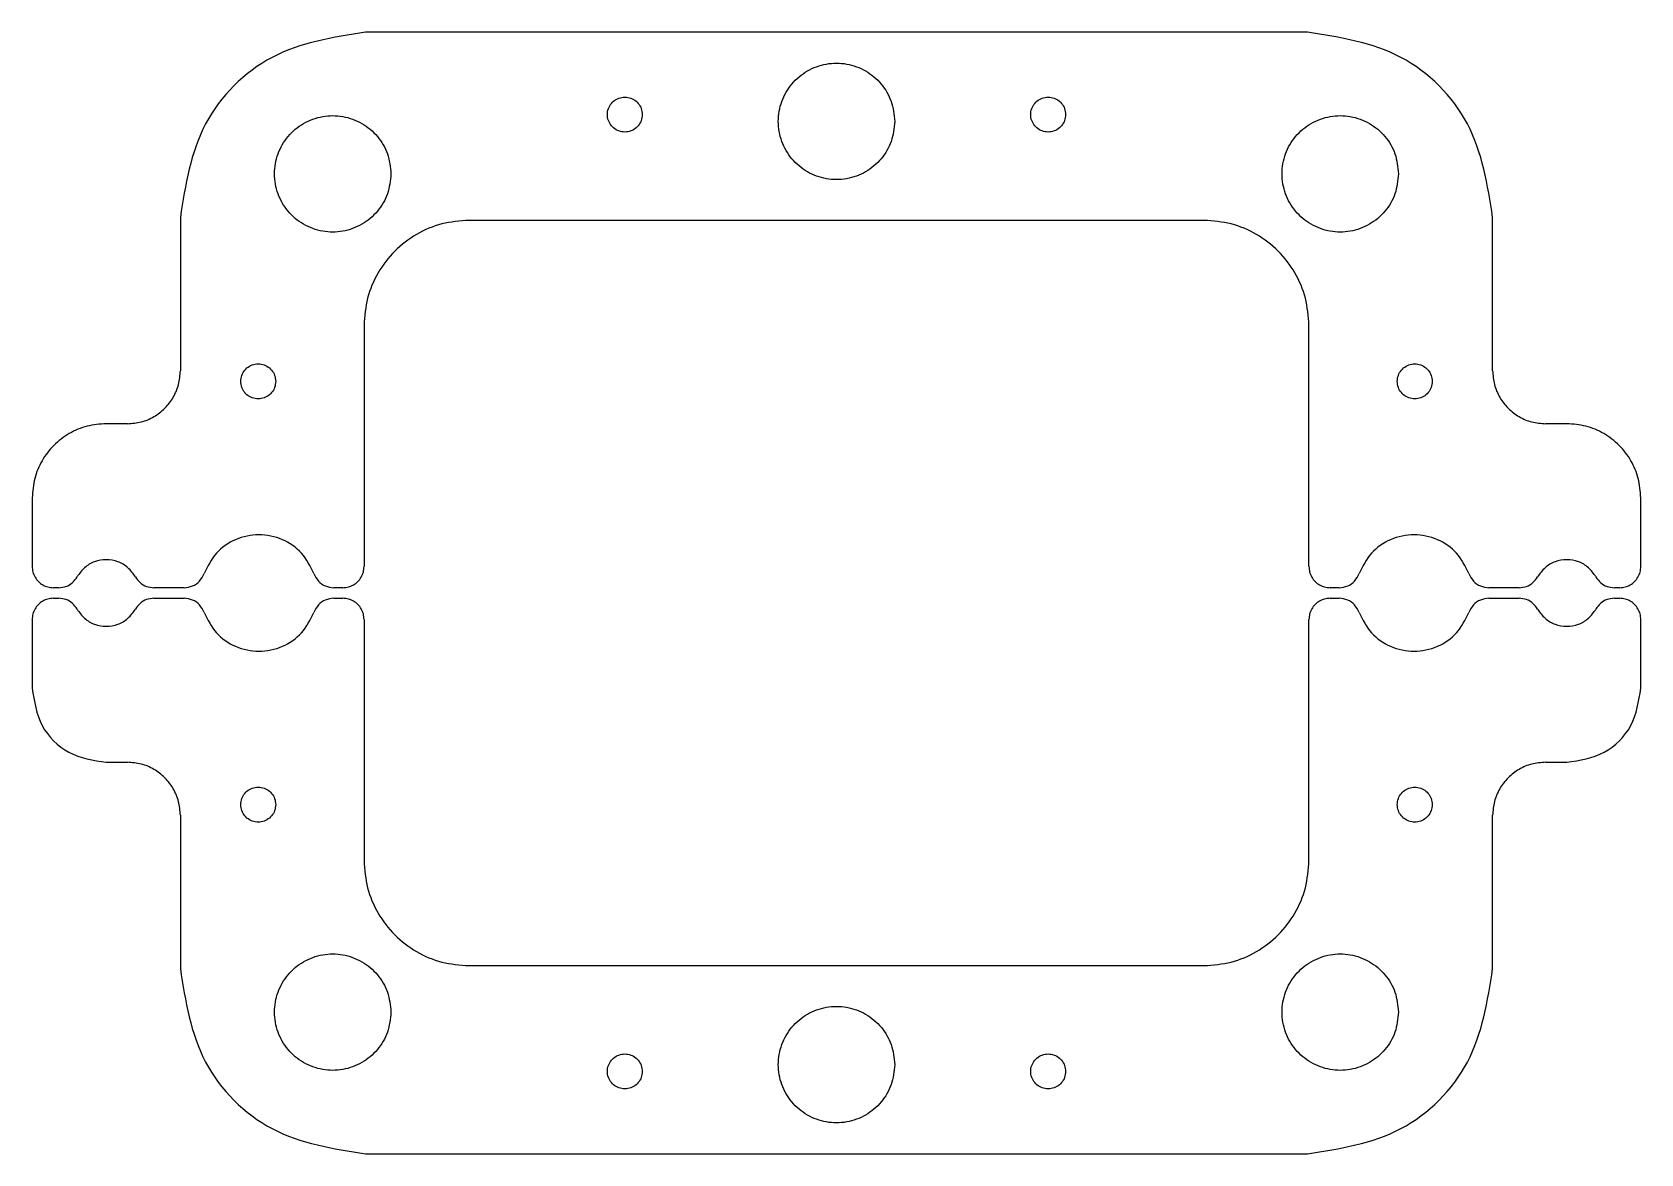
# Model space of a CAD drawing. Extents: x -76 to 76, y -53 to 53.
import ezdxf

# ---------------------------------------------------------------- set-up
doc = ezdxf.new("R2010")
doc.units = 0
doc.layers.get('0').update_dxf_attribs({"linetype": 'CONTINUOUS'})

msp = doc.modelspace()

# ---------------------------------------------------------------- linework, layer by layer
at = {"color": 7}
for p, q in [((44.5, 53), (-44.5, 53)), ((-18.35, 45.215), (-18.35, 45.215)), ((5.5, 44.57), (5.5, 44.57)), ((21.65, 45.215), (21.65, 45.215)), ((-42.1, 39.61), (-42.1, 39.61)), ((53.1, 39.61), (53.1, 39.61)), ((-62, 35.5), (-62, 21)), ((34.72, 35.215), (-34.72, 35.215)), ((62, 21), (62, 35.5)), ((-44.64, 25.295), (-44.64, 2.5)), ((44.64, 2.5), (44.64, 25.295)), ((-52.99, 20), (-52.99, 20)), ((56.29, 20), (56.29, 20)), ((-67, 16), (-69, 16)), ((69, 16), (67, 16)), ((-76, 9), (-76, 2.5)), ((76, 2.5), (76, 9)), ((-73.502499, 0.5), (-74, 0.5)), ((-61.641068, 0.5), (-64.497501, 0.5)), ((-46.64, 0.5), (-47.498932, 0.5)), ((47.498932, 0.5), (46.64, 0.5)), ((64.497501, 0.5), (61.641068, 0.5)), ((74, 0.5), (73.502499, 0.5)), ((-74, -0.5), (-73.502499, -0.5)), ((-64.497501, -0.5), (-61.641068, -0.5)), ((-47.498932, -0.5), (-46.64, -0.5)), ((46.64, -0.5), (47.498932, -0.5)), ((61.641068, -0.5), (64.497501, -0.5)), ((73.502499, -0.5), (74, -0.5)), ((-76, -2.5), (-76, -9)), ((-44.64, -2.5), (-44.64, -25.295)), ((44.64, -25.295), (44.64, -2.5)), ((76, -9), (76, -2.5)), ((-69, -16), (-67, -16)), ((67, -16), (69, -16)), ((-62, -21), (-62, -35.5)), ((-52.99, -20), (-52.99, -20)), ((56.29, -20), (56.29, -20)), ((62, -35.5), (62, -21)), ((-34.72, -35.215), (34.72, -35.215)), ((-42.1, -39.61), (-42.1, -39.61)), ((53.1, -39.61), (53.1, -39.61)), ((-18.35, -45.215), (-18.35, -45.215)), ((5.5, -44.57), (5.5, -44.57)), ((21.65, -45.215), (21.65, -45.215)), ((-44.5, -53), (44.5, -53))]:
    msp.add_line(p, q, dxfattribs=at)
for points, knots in [([(-44.5, 53), (-47.566452, 52.51866), (-53.608406, 51.570255), (-60.570255, 44.608406), (-61.518659, 38.566452), (-62, 35.5)], [0, 0, 0, 0, 9.150035, 18.028682, 27.178717, 27.178717, 27.178717, 27.178717]), ([(62, 35.5), (61.518659, 38.566452), (60.570255, 44.608406), (53.608406, 51.570255), (47.566452, 52.51866), (44.5, 53)], [0, 0, 0, 0, 9.150035, 18.028682, 27.178717, 27.178717, 27.178717, 27.178717]), ([(5.5, 44.57), (5.434286, 45.21303), (5.303799, 46.489889), (4.291432, 48.177277), (2.809156, 49.431805), (0.973636, 50.097165), (-0.974057, 50.097165), (-2.807007, 49.431805), (-4.299547, 48.177277), (-5.273776, 46.489889), (-5.613927, 44.57), (-5.273776, 42.650111), (-4.299547, 40.962723), (-2.807007, 39.708195), (-0.974057, 39.042835), (0.973636, 39.042835), (2.809156, 39.708195), (4.291432, 40.962723), (5.303799, 42.650111), (5.434286, 43.926969), (5.5, 44.57)], [0, 0, 0, 0, 1.919303, 3.811137, 5.73044, 7.649742, 9.541577, 11.460879, 13.380182, 15.272016, 17.191319, 19.110622, 21.002456, 22.921759, 24.841061, 26.732896, 28.652198, 30.571501, 32.463335, 34.382638, 34.382638, 34.382638, 34.382638]), ([(-18.35, 45.215), (-18.369645, 45.407968), (-18.408653, 45.791143), (-18.712309, 46.297581), (-19.157042, 46.674123), (-19.70783, 46.873836), (-20.292296, 46.873836), (-20.842315, 46.674123), (-21.290117, 46.297581), (-21.582371, 45.791143), (-21.684058, 45.215), (-21.582371, 44.638857), (-21.290117, 44.132419), (-20.842315, 43.755876), (-20.292296, 43.556164), (-19.70783, 43.556164), (-19.157042, 43.755876), (-18.712309, 44.132419), (-18.408653, 44.638857), (-18.369645, 45.022031), (-18.35, 45.215)], [0, 0, 0, 0, 0.575942, 1.143638, 1.71958, 2.295522, 2.863218, 3.43916, 4.015102, 4.582798, 5.15874, 5.734682, 6.302378, 6.87832, 7.454262, 8.021958, 8.5979, 9.173842, 9.741538, 10.31748, 10.31748, 10.31748, 10.31748]), ([(21.65, 45.215), (21.630355, 45.407968), (21.591346, 45.791143), (21.287691, 46.297581), (20.842957, 46.674123), (20.29217, 46.873836), (19.707704, 46.873836), (19.157685, 46.674123), (18.709883, 46.297581), (18.417629, 45.791143), (18.315942, 45.215), (18.417629, 44.638857), (18.709883, 44.132419), (19.157685, 43.755876), (19.707704, 43.556164), (20.29217, 43.556164), (20.842957, 43.755876), (21.287691, 44.132419), (21.591346, 44.638857), (21.630355, 45.022031), (21.65, 45.215)], [0, 0, 0, 0, 0.575942, 1.143638, 1.71958, 2.295522, 2.863218, 3.43916, 4.015102, 4.582798, 5.15874, 5.734682, 6.302378, 6.87832, 7.454262, 8.021958, 8.5979, 9.173842, 9.741538, 10.31748, 10.31748, 10.31748, 10.31748]), ([(-42.1, 39.61), (-42.165714, 40.253031), (-42.296201, 41.529889), (-43.308567, 43.217277), (-44.790844, 44.471805), (-46.626364, 45.137165), (-48.574057, 45.137165), (-50.407007, 44.471805), (-51.899547, 43.217277), (-52.873776, 41.529889), (-53.213927, 39.61), (-52.873776, 37.690111), (-51.899547, 36.002723), (-50.407007, 34.748195), (-48.574057, 34.082835), (-46.626364, 34.082835), (-44.790844, 34.748195), (-43.308567, 36.002723), (-42.296201, 37.690111), (-42.165714, 38.96697), (-42.1, 39.61)], [0, 0, 0, 0, 1.919303, 3.811137, 5.73044, 7.649742, 9.541577, 11.460879, 13.380182, 15.272016, 17.191319, 19.110622, 21.002456, 22.921759, 24.841061, 26.732896, 28.652198, 30.571501, 32.463335, 34.382638, 34.382638, 34.382638, 34.382638]), ([(53.1, 39.61), (53.034286, 40.253031), (52.903799, 41.529889), (51.891432, 43.217277), (50.409156, 44.471805), (48.573636, 45.137165), (46.625942, 45.137165), (44.792993, 44.471805), (43.300452, 43.217277), (42.326224, 41.529889), (41.986073, 39.61), (42.326224, 37.690111), (43.300452, 36.002723), (44.792993, 34.748195), (46.625942, 34.082835), (48.573636, 34.082835), (50.409156, 34.748195), (51.891432, 36.002723), (52.903799, 37.690111), (53.034286, 38.96697), (53.1, 39.61)], [0, 0, 0, 0, 1.919303, 3.811137, 5.73044, 7.649742, 9.541577, 11.460879, 13.380182, 15.272016, 17.191319, 19.110622, 21.002456, 22.921759, 24.841061, 26.732896, 28.652198, 30.571501, 32.463335, 34.382638, 34.382638, 34.382638, 34.382638]), ([(-34.72, 35.215), (-35.588131, 35.148871), (-37.31721, 35.01716), (-39.736114, 33.976302), (-41.817739, 32.392739), (-43.401302, 30.311114), (-44.44216, 27.89221), (-44.573871, 26.163131), (-44.64, 25.295)], [0, 0, 0, 0, 2.596807, 5.172124, 7.768931, 10.365738, 12.941055, 15.537862, 15.537862, 15.537862, 15.537862]), ([(44.64, 25.295), (44.573871, 26.163131), (44.44216, 27.89221), (43.401302, 30.311114), (41.817739, 32.392739), (39.736114, 33.976302), (37.31721, 35.01716), (35.588131, 35.148871), (34.72, 35.215)], [0, 0, 0, 0, 2.596807, 5.172124, 7.768931, 10.365738, 12.941055, 15.537862, 15.537862, 15.537862, 15.537862]), ([(-52.99, 20), (-53.009645, 20.192969), (-53.048654, 20.576143), (-53.352309, 21.082581), (-53.797043, 21.459124), (-54.34783, 21.658836), (-54.932296, 21.658836), (-55.482315, 21.459124), (-55.930117, 21.082581), (-56.222371, 20.576143), (-56.324058, 20), (-56.222371, 19.423857), (-55.930117, 18.917419), (-55.482315, 18.540876), (-54.932296, 18.341164), (-54.34783, 18.341164), (-53.797043, 18.540876), (-53.352309, 18.917419), (-53.048654, 19.423857), (-53.009645, 19.807031), (-52.99, 20)], [0, 0, 0, 0, 0.575942, 1.143638, 1.71958, 2.295522, 2.863218, 3.43916, 4.015102, 4.582798, 5.15874, 5.734682, 6.302378, 6.87832, 7.454262, 8.021958, 8.5979, 9.173842, 9.741538, 10.31748, 10.31748, 10.31748, 10.31748]), ([(56.29, 20), (56.270355, 20.192969), (56.231347, 20.576143), (55.927691, 21.082581), (55.482958, 21.459124), (54.93217, 21.658836), (54.347704, 21.658836), (53.797685, 21.459124), (53.349883, 21.082581), (53.057629, 20.576143), (52.955942, 20), (53.057629, 19.423857), (53.349883, 18.917419), (53.797685, 18.540876), (54.347704, 18.341164), (54.93217, 18.341164), (55.482958, 18.540876), (55.927691, 18.917419), (56.231347, 19.423857), (56.270355, 19.807031), (56.29, 20)], [0, 0, 0, 0, 0.575942, 1.143638, 1.71958, 2.295522, 2.863218, 3.43916, 4.015102, 4.582798, 5.15874, 5.734682, 6.302378, 6.87832, 7.454262, 8.021958, 8.5979, 9.173842, 9.741538, 10.31748, 10.31748, 10.31748, 10.31748]), ([(-67, 16), (-66.562434, 16.033331), (-65.690922, 16.099718), (-64.471717, 16.624344), (-63.42251, 17.42251), (-62.624344, 18.471717), (-62.099718, 19.690922), (-62.033331, 20.562434), (-62, 21)], [0, 0, 0, 0, 1.308874, 2.606917, 3.915792, 5.224666, 6.522709, 7.831584, 7.831584, 7.831584, 7.831584]), ([(62, 21), (62.033331, 20.562434), (62.099718, 19.690922), (62.624344, 18.471717), (63.42251, 17.42251), (64.471717, 16.624344), (65.690922, 16.099718), (66.562434, 16.033331), (67, 16)], [0, 0, 0, 0, 1.308874, 2.606917, 3.915792, 5.224666, 6.522709, 7.831584, 7.831584, 7.831584, 7.831584]), ([(-69, 16), (-69.612593, 15.953336), (-70.832709, 15.860395), (-72.539597, 15.125919), (-74.008485, 14.008485), (-75.125919, 12.539597), (-75.860395, 10.832709), (-75.953336, 9.612593), (-76, 9)], [0, 0, 0, 0, 1.832424, 3.649684, 5.482109, 7.314533, 9.131793, 10.964217, 10.964217, 10.964217, 10.964217]), ([(76, 9), (75.953336, 9.612593), (75.860395, 10.832709), (75.125919, 12.539597), (74.008485, 14.008485), (72.539597, 15.125919), (70.832709, 15.860395), (69.612593, 15.953336), (69, 16)], [0, 0, 0, 0, 1.832424, 3.649684, 5.482109, 7.314533, 9.131793, 10.964217, 10.964217, 10.964217, 10.964217]), ([(-49.38455, 1.833333), (-49.723198, 2.516716), (-50.393959, 3.870296), (-52.323079, 5.181888), (-54.57, 5.660605), (-56.816921, 5.181888), (-58.746041, 3.870296), (-59.416802, 2.516716), (-59.75545, 1.833333)], [0, 0, 0, 0, 2.25552, 4.467517, 6.723037, 8.978556, 11.190554, 13.446074, 13.446074, 13.446074, 13.446074]), ([(59.75545, 1.833333), (59.416802, 2.516716), (58.746041, 3.870296), (56.816921, 5.181888), (54.57, 5.660605), (52.323079, 5.181888), (50.393959, 3.870296), (49.723198, 2.516716), (49.38455, 1.833333)], [0, 0, 0, 0, 2.25552, 4.467517, 6.723037, 8.978556, 11.190554, 13.446074, 13.446074, 13.446074, 13.446074]), ([(-66.246044, 1.529126), (-66.461715, 1.837441), (-66.889876, 2.449526), (-67.886758, 3.013707), (-69, 3.218652), (-70.113242, 3.013707), (-71.110124, 2.449526), (-71.538285, 1.837441), (-71.753956, 1.529126)], [0, 0, 0, 0, 1.116784, 2.217103, 3.333887, 4.45067, 5.55099, 6.667774, 6.667774, 6.667774, 6.667774]), ([(71.753956, 1.529126), (71.538285, 1.837441), (71.110124, 2.449526), (70.113242, 3.013707), (69, 3.218652), (67.886758, 3.013707), (66.889876, 2.449526), (66.461715, 1.837441), (66.246044, 1.529126)], [0, 0, 0, 0, 1.116784, 2.217103, 3.333887, 4.45067, 5.55099, 6.667774, 6.667774, 6.667774, 6.667774]), ([(-76, 2.5), (-75.986668, 2.324974), (-75.960113, 1.976369), (-75.750263, 1.488687), (-75.430996, 1.069004), (-75.011313, 0.749737), (-74.523631, 0.539887), (-74.175026, 0.513333), (-74, 0.5)], [0, 0, 0, 0, 0.52355, 1.042767, 1.566317, 2.089867, 2.609084, 3.132634, 3.132634, 3.132634, 3.132634]), ([(-73.502499, 0.5), (-73.265729, 0.52516), (-72.795679, 0.575108), (-72.162738, 0.947634), (-71.890889, 1.334338), (-71.753956, 1.529126)], [0, 0, 0, 0, 0.709069, 1.407685, 2.116754, 2.116754, 2.116754, 2.116754]), ([(-66.246044, 1.529126), (-66.109111, 1.334338), (-65.837262, 0.947634), (-65.204321, 0.575108), (-64.734271, 0.52516), (-64.497501, 0.5)], [0, 0, 0, 0, 0.709069, 1.407685, 2.116754, 2.116754, 2.116754, 2.116754]), ([(-61.641068, 0.5), (-61.366951, 0.5337), (-60.824006, 0.600448), (-60.122507, 1.096482), (-59.878594, 1.586126), (-59.75545, 1.833333)], [0, 0, 0, 0, 0.820189, 1.624552, 2.444741, 2.444741, 2.444741, 2.444741]), ([(-49.38455, 1.833333), (-49.261406, 1.586126), (-49.017493, 1.096482), (-48.315994, 0.600448), (-47.773049, 0.5337), (-47.498932, 0.5)], [0, 0, 0, 0, 0.820189, 1.624552, 2.444741, 2.444741, 2.444741, 2.444741]), ([(-46.64, 0.5), (-46.464974, 0.513333), (-46.116369, 0.539887), (-45.628687, 0.749737), (-45.209004, 1.069004), (-44.889737, 1.488687), (-44.679887, 1.976369), (-44.653332, 2.324974), (-44.64, 2.5)], [0, 0, 0, 0, 0.52355, 1.042767, 1.566317, 2.089867, 2.609084, 3.132634, 3.132634, 3.132634, 3.132634]), ([(44.64, 2.5), (44.653332, 2.324974), (44.679887, 1.976369), (44.889737, 1.488687), (45.209004, 1.069004), (45.628687, 0.749737), (46.116369, 0.539887), (46.464974, 0.513333), (46.64, 0.5)], [0, 0, 0, 0, 0.52355, 1.042767, 1.566317, 2.089867, 2.609084, 3.132634, 3.132634, 3.132634, 3.132634]), ([(47.498932, 0.5), (47.773049, 0.5337), (48.315994, 0.600448), (49.017493, 1.096482), (49.261406, 1.586126), (49.38455, 1.833333)], [0, 0, 0, 0, 0.820189, 1.624552, 2.444741, 2.444741, 2.444741, 2.444741]), ([(59.75545, 1.833333), (59.878594, 1.586126), (60.122507, 1.096482), (60.824006, 0.600448), (61.366951, 0.5337), (61.641068, 0.5)], [0, 0, 0, 0, 0.820189, 1.624552, 2.444741, 2.444741, 2.444741, 2.444741]), ([(64.497501, 0.5), (64.734271, 0.52516), (65.204321, 0.575108), (65.837262, 0.947634), (66.109111, 1.334338), (66.246044, 1.529126)], [0, 0, 0, 0, 0.709069, 1.407685, 2.116754, 2.116754, 2.116754, 2.116754]), ([(71.753956, 1.529126), (71.890889, 1.334338), (72.162738, 0.947634), (72.795679, 0.575108), (73.265729, 0.52516), (73.502499, 0.5)], [0, 0, 0, 0, 0.709069, 1.407685, 2.116754, 2.116754, 2.116754, 2.116754]), ([(74, 0.5), (74.175026, 0.513333), (74.523631, 0.539887), (75.011313, 0.749737), (75.430996, 1.069004), (75.750263, 1.488687), (75.960113, 1.976369), (75.986668, 2.324974), (76, 2.5)], [0, 0, 0, 0, 0.52355, 1.042767, 1.566317, 2.089867, 2.609084, 3.132634, 3.132634, 3.132634, 3.132634]), ([(-74, -0.5), (-74.175026, -0.513332), (-74.523631, -0.539887), (-75.011313, -0.749737), (-75.430996, -1.069004), (-75.750263, -1.488686), (-75.960113, -1.976369), (-75.986668, -2.324973), (-76, -2.5)], [0, 0, 0, 0, 0.52355, 1.042767, 1.566317, 2.089867, 2.609084, 3.132634, 3.132634, 3.132634, 3.132634]), ([(-71.753956, -1.529126), (-71.890889, -1.334338), (-72.162738, -0.947634), (-72.795679, -0.575108), (-73.265729, -0.52516), (-73.502499, -0.5)], [0, 0, 0, 0, 0.709069, 1.407685, 2.116754, 2.116754, 2.116754, 2.116754]), ([(-64.497501, -0.5), (-64.734271, -0.52516), (-65.204321, -0.575108), (-65.837262, -0.947634), (-66.109111, -1.334338), (-66.246044, -1.529126)], [0, 0, 0, 0, 0.709069, 1.407685, 2.116754, 2.116754, 2.116754, 2.116754]), ([(-59.75545, -1.833333), (-59.878594, -1.586126), (-60.122507, -1.096482), (-60.824005, -0.600448), (-61.366951, -0.533699), (-61.641068, -0.5)], [0, 0, 0, 0, 0.820189, 1.624552, 2.444741, 2.444741, 2.444741, 2.444741]), ([(-47.498932, -0.5), (-47.773049, -0.533699), (-48.315994, -0.600448), (-49.017493, -1.096482), (-49.261406, -1.586126), (-49.38455, -1.833333)], [0, 0, 0, 0, 0.820189, 1.624552, 2.444741, 2.444741, 2.444741, 2.444741]), ([(-44.64, -2.5), (-44.653332, -2.324973), (-44.679887, -1.976369), (-44.889737, -1.488686), (-45.209004, -1.069004), (-45.628687, -0.749737), (-46.116369, -0.539887), (-46.464974, -0.513332), (-46.64, -0.5)], [0, 0, 0, 0, 0.52355, 1.042767, 1.566317, 2.089867, 2.609084, 3.132634, 3.132634, 3.132634, 3.132634]), ([(46.64, -0.5), (46.464974, -0.513332), (46.116369, -0.539887), (45.628687, -0.749737), (45.209004, -1.069004), (44.889737, -1.488686), (44.679887, -1.976369), (44.653332, -2.324973), (44.64, -2.5)], [0, 0, 0, 0, 0.52355, 1.042767, 1.566317, 2.089867, 2.609084, 3.132634, 3.132634, 3.132634, 3.132634]), ([(49.38455, -1.833333), (49.261406, -1.586126), (49.017493, -1.096482), (48.315994, -0.600448), (47.773049, -0.533699), (47.498932, -0.5)], [0, 0, 0, 0, 0.820189, 1.624552, 2.444741, 2.444741, 2.444741, 2.444741]), ([(61.641068, -0.5), (61.366951, -0.533699), (60.824005, -0.600448), (60.122507, -1.096482), (59.878594, -1.586126), (59.75545, -1.833333)], [0, 0, 0, 0, 0.820189, 1.624552, 2.444741, 2.444741, 2.444741, 2.444741]), ([(66.246044, -1.529126), (66.109111, -1.334338), (65.837262, -0.947634), (65.204321, -0.575108), (64.734271, -0.52516), (64.497501, -0.5)], [0, 0, 0, 0, 0.709069, 1.407685, 2.116754, 2.116754, 2.116754, 2.116754]), ([(73.502499, -0.5), (73.265729, -0.52516), (72.795679, -0.575108), (72.162738, -0.947634), (71.890889, -1.334338), (71.753956, -1.529126)], [0, 0, 0, 0, 0.709069, 1.407685, 2.116754, 2.116754, 2.116754, 2.116754]), ([(76, -2.5), (75.986668, -2.324973), (75.960113, -1.976369), (75.750263, -1.488686), (75.430996, -1.069004), (75.011313, -0.749737), (74.523631, -0.539887), (74.175026, -0.513332), (74, -0.5)], [0, 0, 0, 0, 0.52355, 1.042767, 1.566317, 2.089867, 2.609084, 3.132634, 3.132634, 3.132634, 3.132634]), ([(-71.753956, -1.529126), (-71.538285, -1.837441), (-71.110124, -2.449526), (-70.113242, -3.013707), (-69, -3.218652), (-67.886758, -3.013707), (-66.889876, -2.449526), (-66.461715, -1.837441), (-66.246044, -1.529126)], [0, 0, 0, 0, 1.116784, 2.217103, 3.333887, 4.45067, 5.55099, 6.667774, 6.667774, 6.667774, 6.667774]), ([(-59.75545, -1.833333), (-59.416802, -2.516717), (-58.746041, -3.870297), (-56.816921, -5.181888), (-54.57, -5.660605), (-52.323079, -5.181888), (-50.393959, -3.870297), (-49.723198, -2.516717), (-49.38455, -1.833333)], [0, 0, 0, 0, 2.25552, 4.467517, 6.723037, 8.978556, 11.190554, 13.446074, 13.446074, 13.446074, 13.446074]), ([(49.38455, -1.833333), (49.723198, -2.516717), (50.393959, -3.870297), (52.323079, -5.181888), (54.57, -5.660605), (56.816921, -5.181888), (58.746041, -3.870297), (59.416802, -2.516717), (59.75545, -1.833333)], [0, 0, 0, 0, 2.25552, 4.467517, 6.723037, 8.978556, 11.190554, 13.446074, 13.446074, 13.446074, 13.446074]), ([(66.246044, -1.529126), (66.461715, -1.837441), (66.889876, -2.449526), (67.886758, -3.013707), (69, -3.218652), (70.113242, -3.013707), (71.110124, -2.449526), (71.538285, -1.837441), (71.753956, -1.529126)], [0, 0, 0, 0, 1.116784, 2.217103, 3.333887, 4.45067, 5.55099, 6.667774, 6.667774, 6.667774, 6.667774]), ([(-76, -9), (-75.807464, -10.226581), (-75.428102, -12.643362), (-72.643362, -15.428102), (-70.226581, -15.807464), (-69, -16)], [0, 0, 0, 0, 3.660014, 7.211473, 10.871487, 10.871487, 10.871487, 10.871487]), ([(69, -16), (70.226581, -15.807464), (72.643362, -15.428102), (75.428102, -12.643362), (75.807464, -10.226581), (76, -9)], [0, 0, 0, 0, 3.660014, 7.211473, 10.871487, 10.871487, 10.871487, 10.871487]), ([(-62, -21), (-62.033331, -20.562434), (-62.099718, -19.690922), (-62.624344, -18.471717), (-63.42251, -17.42251), (-64.471717, -16.624344), (-65.690922, -16.099718), (-66.562434, -16.033331), (-67, -16)], [0, 0, 0, 0, 1.308874, 2.606918, 3.915792, 5.224666, 6.52271, 7.831584, 7.831584, 7.831584, 7.831584]), ([(67, -16), (66.562434, -16.033331), (65.690922, -16.099718), (64.471717, -16.624344), (63.42251, -17.42251), (62.624344, -18.471717), (62.099718, -19.690922), (62.033331, -20.562434), (62, -21)], [0, 0, 0, 0, 1.308874, 2.606918, 3.915792, 5.224666, 6.52271, 7.831584, 7.831584, 7.831584, 7.831584]), ([(-52.99, -20), (-53.009645, -19.807031), (-53.048654, -19.423857), (-53.352309, -18.917418), (-53.797043, -18.540876), (-54.34783, -18.341164), (-54.932296, -18.341164), (-55.482315, -18.540876), (-55.930117, -18.917418), (-56.222371, -19.423857), (-56.324058, -20), (-56.222371, -20.576142), (-55.930117, -21.082581), (-55.482315, -21.459123), (-54.932296, -21.658836), (-54.34783, -21.658836), (-53.797043, -21.459123), (-53.352309, -21.082581), (-53.048654, -20.576142), (-53.009645, -20.192968), (-52.99, -20)], [0, 0, 0, 0, 0.575942, 1.143638, 1.71958, 2.295522, 2.863218, 3.43916, 4.015102, 4.582798, 5.15874, 5.734682, 6.302378, 6.87832, 7.454262, 8.021958, 8.5979, 9.173842, 9.741538, 10.31748, 10.31748, 10.31748, 10.31748]), ([(56.29, -20), (56.270355, -19.807031), (56.231347, -19.423857), (55.927691, -18.917418), (55.482958, -18.540876), (54.93217, -18.341164), (54.347704, -18.341164), (53.797685, -18.540876), (53.349883, -18.917418), (53.057629, -19.423857), (52.955942, -20), (53.057629, -20.576142), (53.349883, -21.082581), (53.797685, -21.459123), (54.347704, -21.658836), (54.93217, -21.658836), (55.482958, -21.459123), (55.927691, -21.082581), (56.231347, -20.576142), (56.270355, -20.192968), (56.29, -20)], [0, 0, 0, 0, 0.575942, 1.143638, 1.71958, 2.295522, 2.863218, 3.43916, 4.015102, 4.582798, 5.15874, 5.734682, 6.302378, 6.87832, 7.454262, 8.021958, 8.5979, 9.173842, 9.741538, 10.31748, 10.31748, 10.31748, 10.31748]), ([(-44.64, -25.295), (-44.573871, -26.163131), (-44.44216, -27.89221), (-43.401302, -30.311114), (-41.817739, -32.392739), (-39.736114, -33.976302), (-37.31721, -35.01716), (-35.588131, -35.148871), (-34.72, -35.215)], [0, 0, 0, 0, 2.596807, 5.172124, 7.768931, 10.365738, 12.941055, 15.537862, 15.537862, 15.537862, 15.537862]), ([(34.72, -35.215), (35.588131, -35.148871), (37.31721, -35.01716), (39.736114, -33.976302), (41.817739, -32.392739), (43.401302, -30.311114), (44.44216, -27.89221), (44.573871, -26.163131), (44.64, -25.295)], [0, 0, 0, 0, 2.596807, 5.172124, 7.768931, 10.365738, 12.941055, 15.537862, 15.537862, 15.537862, 15.537862]), ([(-42.1, -39.61), (-42.165714, -38.966969), (-42.296201, -37.690111), (-43.308567, -36.002723), (-44.790844, -34.748195), (-46.626364, -34.082835), (-48.574057, -34.082835), (-50.407007, -34.748195), (-51.899547, -36.002723), (-52.873776, -37.690111), (-53.213927, -39.61), (-52.873776, -41.529889), (-51.899547, -43.217276), (-50.407007, -44.471805), (-48.574057, -45.137165), (-46.626364, -45.137165), (-44.790844, -44.471805), (-43.308567, -43.217276), (-42.296201, -41.529889), (-42.165714, -40.25303), (-42.1, -39.61)], [0, 0, 0, 0, 1.919303, 3.811137, 5.73044, 7.649742, 9.541577, 11.460879, 13.380182, 15.272016, 17.191319, 19.110622, 21.002456, 22.921759, 24.841061, 26.732896, 28.652198, 30.571501, 32.463335, 34.382638, 34.382638, 34.382638, 34.382638]), ([(53.1, -39.61), (53.034286, -38.966969), (52.903799, -37.690111), (51.891432, -36.002723), (50.409156, -34.748195), (48.573636, -34.082835), (46.625942, -34.082835), (44.792993, -34.748195), (43.300452, -36.002723), (42.326224, -37.690111), (41.986073, -39.61), (42.326224, -41.529889), (43.300452, -43.217276), (44.792993, -44.471805), (46.625942, -45.137165), (48.573636, -45.137165), (50.409156, -44.471805), (51.891432, -43.217276), (52.903799, -41.529889), (53.034286, -40.25303), (53.1, -39.61)], [0, 0, 0, 0, 1.919303, 3.811137, 5.73044, 7.649742, 9.541577, 11.460879, 13.380182, 15.272016, 17.191319, 19.110622, 21.002456, 22.921759, 24.841061, 26.732896, 28.652198, 30.571501, 32.463335, 34.382638, 34.382638, 34.382638, 34.382638]), ([(-62, -35.5), (-61.518659, -38.566452), (-60.570255, -44.608406), (-53.608406, -51.570255), (-47.566452, -52.51866), (-44.5, -53)], [0, 0, 0, 0, 9.150035, 18.028682, 27.178717, 27.178717, 27.178717, 27.178717]), ([(44.5, -53), (47.566452, -52.51866), (53.608406, -51.570255), (60.570255, -44.608406), (61.518659, -38.566452), (62, -35.5)], [0, 0, 0, 0, 9.150035, 18.028682, 27.178717, 27.178717, 27.178717, 27.178717]), ([(5.5, -44.57), (5.434286, -43.92697), (5.303799, -42.650111), (4.291432, -40.962724), (2.809156, -39.708195), (0.973636, -39.042835), (-0.974057, -39.042835), (-2.807007, -39.708195), (-4.299547, -40.962724), (-5.273776, -42.650111), (-5.613927, -44.57), (-5.273776, -46.489889), (-4.299547, -48.177277), (-2.807007, -49.431805), (-0.974057, -50.097165), (0.973636, -50.097165), (2.809156, -49.431805), (4.291432, -48.177277), (5.303799, -46.489889), (5.434286, -45.213031), (5.5, -44.57)], [0, 0, 0, 0, 1.919303, 3.811137, 5.73044, 7.649742, 9.541577, 11.460879, 13.380182, 15.272016, 17.191319, 19.110622, 21.002456, 22.921759, 24.841061, 26.732896, 28.652198, 30.571501, 32.463335, 34.382638, 34.382638, 34.382638, 34.382638]), ([(-18.35, -45.215), (-18.369645, -45.022032), (-18.408653, -44.638857), (-18.712309, -44.132419), (-19.157042, -43.755877), (-19.70783, -43.556164), (-20.292296, -43.556164), (-20.842315, -43.755877), (-21.290117, -44.132419), (-21.582371, -44.638857), (-21.684058, -45.215), (-21.582371, -45.791143), (-21.290117, -46.297582), (-20.842315, -46.674124), (-20.292296, -46.873836), (-19.70783, -46.873836), (-19.157042, -46.674124), (-18.712309, -46.297582), (-18.408653, -45.791143), (-18.369645, -45.407969), (-18.35, -45.215)], [0, 0, 0, 0, 0.575942, 1.143638, 1.71958, 2.295522, 2.863218, 3.43916, 4.015102, 4.582798, 5.15874, 5.734682, 6.302378, 6.87832, 7.454262, 8.021958, 8.5979, 9.173842, 9.741538, 10.31748, 10.31748, 10.31748, 10.31748]), ([(21.65, -45.215), (21.630355, -45.022032), (21.591346, -44.638857), (21.287691, -44.132419), (20.842957, -43.755877), (20.29217, -43.556164), (19.707704, -43.556164), (19.157685, -43.755877), (18.709883, -44.132419), (18.417629, -44.638857), (18.315942, -45.215), (18.417629, -45.791143), (18.709883, -46.297582), (19.157685, -46.674124), (19.707704, -46.873836), (20.29217, -46.873836), (20.842957, -46.674124), (21.287691, -46.297582), (21.591346, -45.791143), (21.630355, -45.407969), (21.65, -45.215)], [0, 0, 0, 0, 0.575942, 1.143638, 1.71958, 2.295522, 2.863218, 3.43916, 4.015102, 4.582798, 5.15874, 5.734682, 6.302378, 6.87832, 7.454262, 8.021958, 8.5979, 9.173842, 9.741538, 10.31748, 10.31748, 10.31748, 10.31748])]:
    msp.add_open_spline(points, degree=3, knots=knots, dxfattribs=at)

doc.saveas('drawing.dxf')
